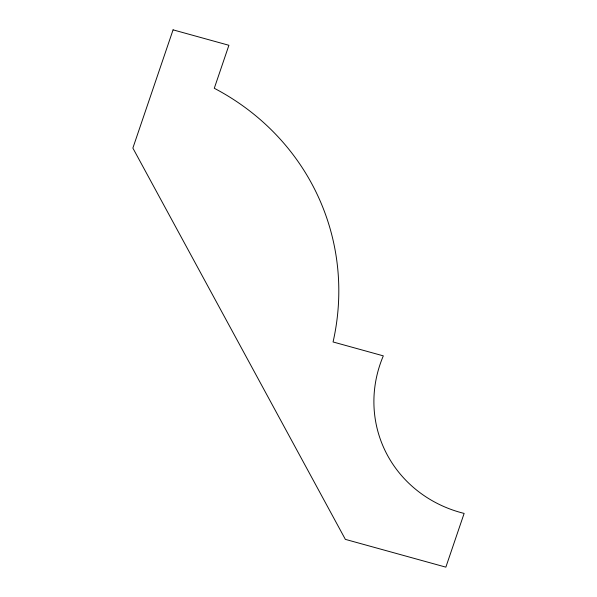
<?xml version="1.0" encoding="UTF-8"?>
<svg xmlns="http://www.w3.org/2000/svg" width="597" height="597" viewBox="0 0 597 597"><rect width="100%" height="100%" fill="white"/><g stroke="black" fill="none" stroke-linecap="round" stroke-linejoin="round"><path stroke-width="0.9" d="M173.07 29.85L132.87 148.071L345.357 539.367L445.855 567.15L464.13 513.413A126.706 119.139 -18.2 0 1 383.319 355.864L333.066 341.969A253.777 238.621 -18.2 0 0 214.286 88.274L228.905 45.282L173.07 29.85"/></g></svg>
